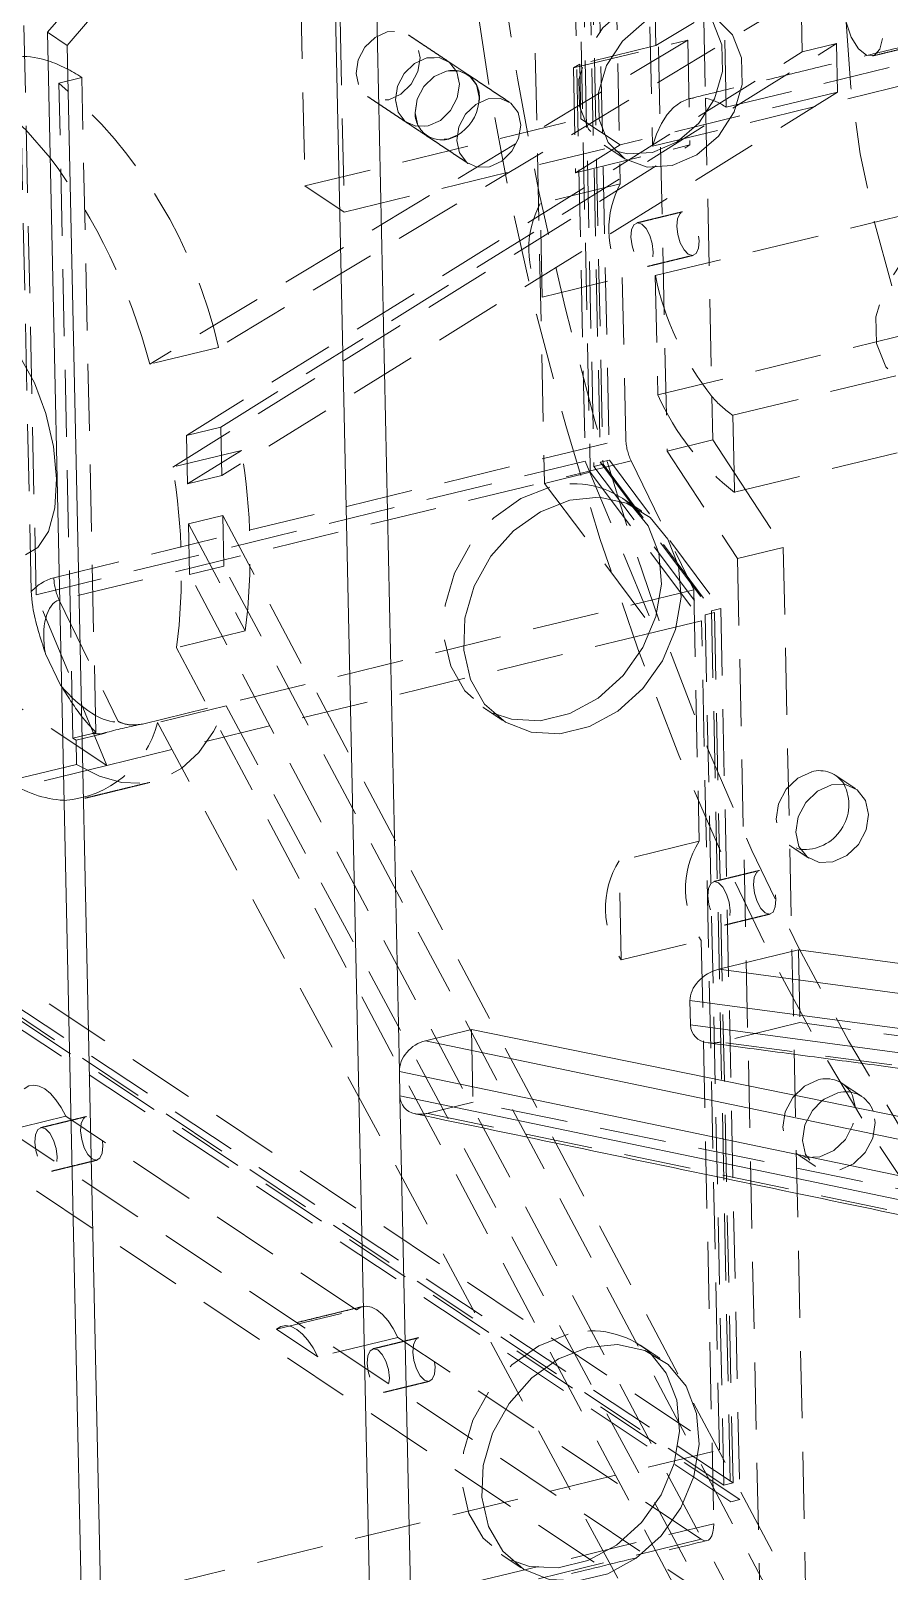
# Model space of a CAD drawing. Header units: millimetres. Extents: x 11 to 421, y 5 to 275.
# Drawn here: x 248.95 to 265.22, y 189.05 to 218.25 of the extents above; entities that cross this region are included whole.
import ezdxf

# ---------------------------------------------------------------- set-up
doc = ezdxf.new("R2010")
doc.units = ezdxf.units.MM
doc.linetypes.add('HIDDEN', pattern=[1.905, 1.27, -0.635])

msp = doc.modelspace()

# ---------------------------------------------------------------- linework, layer by layer
at = {"color": 7, "linetype": 'HIDDEN', "lineweight": 0}
for p, q in [((249.056, 207.563), (248.457, 235.445)), ((260.605, 229.377), (261.015, 210.286)), ((259.139, 225.14), (259.462, 210.096)), ((259.915, 225.252), (260.128, 215.349)), ((260.8, 217.973), (260.672, 223.966)), ((259.261, 223.754), (259.559, 209.885)), ((258.394, 223.543), (258.692, 209.674)), ((259.34, 223.403), (259.628, 209.996)), ((259.513, 223.445), (259.801, 210.038)), ((259.466, 223.249), (259.749, 210.073)), ((259.639, 223.291), (259.922, 210.115)), ((263.554, 218.904), (252.511, 212.251)), ((254.072, 218.99), (254.151, 215.312)), ((263.576, 217.852), (263.554, 218.904)), ((254.818, 218.493), (254.897, 214.815)), ((261.527, 218.411), (260.8, 217.973)), ((261.711, 218.465), (261.743, 216.974)), ((262.136, 216.803), (269.073, 218.492)), ((260.69, 218.325), (260.739, 216.065)), ((262.136, 216.803), (262.105, 218.263)), ((261.406, 218.077), (251.21, 211.934)), ((251.906, 210.583), (263.576, 217.852)), ((252.557, 210.742), (264.227, 218.01)), ((259.238, 217.549), (261.406, 218.077)), ((260.8, 217.973), (259.359, 217.622)), ((261.406, 218.077), (261.448, 216.088)), ((264.227, 218.01), (263.576, 217.852)), ((264.227, 218.01), (264.247, 217.09)), ((248.962, 207.622), (248.744, 217.771)), ((259.359, 217.622), (259.238, 217.549)), ((259.238, 217.549), (259.28, 215.56)), ((259.381, 216.585), (259.359, 217.622)), ((260.739, 216.065), (267.676, 217.753)), ((249.487, 217.26), (249.92, 217.366)), ((249.753, 204.845), (249.487, 217.26)), ((250.187, 204.954), (249.92, 217.366)), ((264.247, 217.09), (252.576, 209.822)), ((264.247, 217.09), (260.128, 216.088)), ((261.743, 216.974), (261.865, 211.319)), ((254.151, 215.312), (259.381, 216.585)), ((260.128, 216.088), (259.381, 216.585)), ((251.646, 209.983), (261.448, 216.088)), ((254.897, 214.815), (260.128, 216.088)), ((259.28, 215.56), (260.128, 216.088)), ((259.28, 215.56), (261.448, 216.088)), ((254.151, 215.312), (254.897, 214.815)), ((260.128, 215.349), (258.61, 214.98)), ((260.791, 213.611), (267.729, 215.3)), ((258.648, 213.204), (258.61, 214.98)), ((258.648, 213.204), (260.166, 213.573)), ((260.166, 213.573), (260.231, 210.523)), ((260.791, 213.611), (260.84, 211.351)), ((260.84, 211.351), (267.777, 213.039)), ((262.262, 210.964), (269.199, 212.652)), ((252.511, 212.251), (251.21, 211.934)), ((261.865, 211.319), (261.882, 210.497)), ((262.293, 209.504), (269.23, 211.192)), ((262.285, 209.882), (262.262, 210.964)), ((252.557, 210.742), (251.906, 210.583)), ((251.926, 209.664), (251.906, 210.583)), ((252.576, 209.822), (252.557, 210.742)), ((249.392, 207.884), (260.231, 210.523)), ((252.946, 210.299), (251.646, 209.983)), ((252.946, 210.299), (251.926, 209.664)), ((261.015, 210.286), (261.882, 210.497)), ((261.015, 210.286), (262.35, 208.248)), ((261.882, 210.497), (262.285, 209.882)), ((249.056, 207.563), (259.462, 210.096)), ((260.334, 210.099), (249.494, 207.461)), ((259.462, 210.096), (260.801, 206.859)), ((259.628, 209.996), (259.801, 210.038)), ((259.628, 209.996), (261.736, 207.182)), ((259.749, 210.073), (259.922, 210.115)), ((259.749, 210.073), (261.857, 207.259)), ((259.801, 210.038), (261.91, 207.224)), ((259.922, 210.115), (262.031, 207.301)), ((260.334, 210.099), (261.519, 207.656)), ((252.576, 209.822), (251.926, 209.664)), ((258.692, 209.674), (259.559, 209.885)), ((258.692, 209.674), (260.801, 206.859)), ((259.559, 209.885), (261.668, 207.07)), ((262.285, 209.882), (263.217, 208.459)), ((262.293, 209.504), (262.285, 209.882)), ((250.395, 204.326), (242.93, 209.296)), ((252.593, 209.066), (251.942, 208.908)), ((252.593, 209.066), (264.918, 185.823)), ((252.613, 208.104), (252.593, 209.066)), ((251.942, 208.908), (253.02, 206.876)), ((251.963, 207.946), (251.942, 208.908)), ((262.35, 208.248), (263.217, 208.459)), ((262.35, 208.248), (262.804, 187.113)), ((263.217, 208.459), (263.671, 187.324)), ((252.613, 208.104), (251.963, 207.946)), ((264.288, 184.745), (251.963, 207.946)), ((264.938, 184.904), (252.613, 208.104)), ((251.071, 205.112), (261.519, 207.656)), ((261.519, 207.656), (261.622, 202.891)), ((250.395, 204.326), (249.056, 207.563)), ((249.494, 207.461), (250.61, 205.161)), ((260.801, 206.859), (261.668, 207.07)), ((262.005, 191.351), (261.668, 207.07)), ((261.736, 207.182), (261.91, 207.224)), ((261.736, 207.182), (262.091, 190.683)), ((261.857, 207.259), (262.031, 207.301)), ((261.857, 207.259), (262.22, 190.37)), ((261.91, 207.224), (262.264, 190.725)), ((262.031, 207.301), (262.393, 190.412)), ((250.395, 204.326), (260.801, 206.859)), ((253.02, 206.876), (251.719, 206.559)), ((249.52, 205.848), (249.232, 206.441)), ((262.072, 187.035), (251.719, 206.559)), ((252.656, 205.455), (251.356, 205.138)), ((252.656, 205.455), (264.308, 183.792)), ((251.356, 205.138), (262.113, 185.138)), ((249.753, 204.845), (250.123, 204.935)), ((249.813, 204.806), (249.753, 204.845)), ((249.813, 204.806), (250.288, 204.922)), ((249.822, 204.347), (249.813, 204.806)), ((247.36, 203.588), (250.395, 204.326)), ((249.822, 204.347), (248.522, 204.031)), ((244.545, 202.975), (262.005, 191.351)), ((262.264, 190.725), (244.306, 202.68)), ((261.622, 202.891), (260.104, 202.521)), ((262.22, 190.37), (244.013, 202.491)), ((262.091, 190.683), (244.132, 202.638)), ((262.393, 190.412), (244.186, 202.533)), ((260.144, 200.641), (260.104, 202.521)), ((263.671, 187.324), (243.006, 201.081)), ((260.144, 200.641), (261.662, 201.01)), ((261.662, 201.01), (261.899, 189.953)), ((262.804, 187.113), (242.139, 200.87)), ((263.503, 200.83), (263.533, 199.451)), ((263.533, 199.451), (262.026, 199.084)), ((273.934, 198.063), (263.533, 199.451)), ((257.308, 199.322), (257.338, 197.943)), ((272.828, 197.643), (262.026, 199.084)), ((257.338, 197.943), (256.463, 197.73)), ((280.1, 192.801), (256.463, 197.73)), ((281.52, 193.013), (257.338, 197.943)), ((249.618, 197.676), (248.1, 197.307)), ((255.128, 194.008), (249.618, 197.676)), ((253.61, 193.638), (255.128, 194.008)), ((253.61, 193.638), (254.396, 193.115)), ((255.914, 193.484), (254.396, 193.115)), ((261.661, 189.659), (255.914, 193.484)), ((247.697, 187.868), (262.005, 191.351)), ((262.091, 190.683), (262.264, 190.725)), ((262.22, 190.37), (262.393, 190.412)), ((249.942, 187.043), (261.899, 189.953)), ((261.661, 189.659), (247.786, 186.282))]:
    msp.add_line(p, q, dxfattribs=at)
at = {"color": 7, "linetype": 'Continuous', "lineweight": 15}
for p, q in [((258.388, 228.837), (249.273, 218.224)), ((249.646, 217.976), (258.761, 228.589)), ((254.655, 222.182), (255.658, 175.465)), ((255.445, 221.656), (255.942, 198.527)), ((249.646, 217.976), (249.273, 218.224)), ((249.273, 218.224), (250.116, 178.956)), ((249.646, 217.976), (250.489, 178.707)), ((263.503, 200.83), (261.997, 200.463)), ((273.904, 199.442), (263.503, 200.83)), ((261.997, 200.463), (272.799, 199.022)), ((261.448, 199.868), (261.458, 199.408)), ((273.203, 198.299), (261.448, 199.868)), ((257.308, 199.322), (256.433, 199.109)), ((281.49, 194.392), (257.308, 199.322)), ((261.458, 199.408), (273.213, 197.84)), ((256.433, 199.109), (280.071, 194.181)), ((280.576, 193.391), (255.942, 198.527)), ((255.942, 198.527), (255.952, 198.067)), ((255.952, 198.067), (280.586, 192.931)), ((255.952, 198.067), (256.448, 174.939))]:
    msp.add_line(p, q, dxfattribs=at)
at = {"color": 7, "linetype": 'HIDDEN', "lineweight": 0, "flags": 128}
for points in [[(264.703, 243.31), (263.935, 243.065), (263.019, 242.605), (262.155, 241.978), (261.349, 241.187), (260.607, 240.238), (259.932, 239.136), (259.329, 237.888), (258.802, 236.503), (258.354, 234.989), (257.988, 233.355), (257.707, 231.612), (257.511, 229.771), (257.403, 227.844), (257.383, 225.843), (257.451, 223.78), (257.607, 221.668), (257.85, 219.522), (258.177, 217.353), (258.588, 215.177), (259.08, 213.007), (259.648, 210.856), (260.291, 208.739), (261.003, 206.668), (261.781, 204.656), (262.619, 202.717), (263.512, 200.863), (264.454, 199.105), (265.44, 197.455), (266.463, 195.922), (267.517, 194.517), (268.595, 193.249), (269.69, 192.125), (270.795, 191.153), (271.904, 190.338)], [(260.449, 240.628), (260.065, 240.106), (259.39, 239.004), (258.787, 237.756), (258.26, 236.371), (257.812, 234.857), (257.446, 233.223), (257.165, 231.48), (256.969, 229.639), (256.861, 227.712), (256.841, 225.711), (256.909, 223.648), (257.065, 221.536), (257.308, 219.39), (257.635, 217.221), (258.046, 215.045), (258.538, 212.875), (259.106, 210.724), (259.749, 208.607), (260.461, 206.536), (261.239, 204.524), (262.077, 202.586), (262.97, 200.731), (263.912, 198.973), (264.898, 197.323), (265.921, 195.79), (266.975, 194.385), (268.053, 193.117), (269.148, 191.993), (270.253, 191.021), (271.362, 190.206)], [(264.406, 218.414), (264.506, 218.13), (264.643, 217.909), (264.796, 217.788), (264.938, 217.785), (265.045, 217.902), (265.1, 218.12), (265.094, 218.401), (265.028, 218.7), (264.912, 218.966), (264.766, 219.155), (264.615, 219.235), (264.483, 219.194), (264.392, 219.037)], [(260.672, 218.865), (260.203, 218.662), (259.795, 218.308), (259.496, 217.845), (259.342, 217.328), (259.353, 216.821), (259.527, 216.385), (259.843, 216.071), (260.024, 215.98)], [(264.406, 218.414), (264.498, 217.182), (264.677, 215.921), (264.938, 214.654), (265.277, 213.403), (265.688, 212.193), (266.162, 211.045), (266.692, 209.981), (267.267, 209.021), (267.877, 208.183), (268.511, 207.482), (269.155, 206.931)], [(255.712, 218.234), (255.481, 218.128), (255.287, 217.941), (255.16, 217.7), (255.119, 217.442), (255.17, 217.207), (255.306, 217.03), (255.506, 216.939), (255.739, 216.946), (255.971, 217.052), (256.165, 217.239), (256.292, 217.48), (256.333, 217.738), (256.281, 217.973), (256.145, 218.15), (255.945, 218.241), (255.712, 218.234)], [(255.865, 216.945), (255.917, 216.71), (256.053, 216.533), (256.253, 216.442), (256.486, 216.449), (256.717, 216.555), (256.911, 216.742), (257.038, 216.983), (257.079, 217.241), (257.028, 217.476), (256.892, 217.653), (256.692, 217.744), (256.458, 217.737), (256.227, 217.631), (256.033, 217.444), (255.906, 217.203), (255.865, 216.945)], [(256.458, 217.737), (256.227, 217.631), (256.033, 217.444), (255.906, 217.203), (255.865, 216.945), (255.917, 216.71), (256.053, 216.533), (256.253, 216.442), (256.486, 216.449), (256.717, 216.555), (256.911, 216.742), (257.038, 216.983), (257.079, 217.241), (257.028, 217.476), (256.892, 217.653), (256.692, 217.744), (256.458, 217.737)], [(257.447, 216.893), (257.452, 216.992), (257.401, 217.227), (257.265, 217.404), (257.065, 217.496), (256.831, 217.488), (256.6, 217.383), (256.406, 217.195), (256.279, 216.954), (256.238, 216.697), (256.238, 216.697)], [(256.831, 217.488), (256.6, 217.383), (256.406, 217.195), (256.279, 216.954), (256.238, 216.697), (256.29, 216.462), (256.426, 216.285), (256.626, 216.193), (256.859, 216.201), (257.033, 216.271)], [(260.739, 216.065), (260.815, 216.295), (260.907, 216.496), (261.016, 216.665), (261.139, 216.8), (261.275, 216.899), (261.422, 216.962), (261.579, 216.986), (261.743, 216.974)], [(261.62, 214.269), (261.607, 214.13), (261.564, 214.033), (261.498, 213.994), (261.417, 214.019), (261.336, 214.102), (261.265, 214.233), (261.217, 214.39), (261.197, 214.55), (261.21, 214.689), (261.253, 214.785), (261.32, 214.824), (261.4, 214.8), (261.482, 214.717), (261.552, 214.586), (261.601, 214.429), (261.62, 214.269)], [(260.753, 214.058), (260.734, 214.218), (260.685, 214.375), (260.615, 214.506), (260.533, 214.589), (260.453, 214.613), (260.386, 214.574), (260.343, 214.478), (260.33, 214.339), (260.35, 214.179), (260.398, 214.022), (260.469, 213.891), (260.55, 213.807), (260.63, 213.783), (260.697, 213.822), (260.74, 213.919), (260.753, 214.058)], [(266.304, 214.365), (265.835, 214.163), (265.427, 213.808), (265.128, 213.345), (264.974, 212.829), (264.985, 212.322), (265.159, 211.885), (265.475, 211.572), (265.656, 211.481)], [(258.795, 209.603), (258.24, 209.386), (257.729, 209.023), (257.301, 208.54), (256.987, 207.974), (256.811, 207.366), (256.786, 206.762), (256.913, 206.206), (257.183, 205.739), (257.576, 205.397), (257.719, 205.32)], [(249.822, 204.347), (250.254, 204.123), (250.675, 204.002), (251.081, 203.988), (251.463, 204.079), (251.817, 204.276), (252.138, 204.574), (252.419, 204.969), (252.656, 205.455)], [(263.755, 204.206), (263.493, 204.086), (263.273, 203.874), (263.129, 203.601), (263.082, 203.308), (263.141, 203.042), (263.295, 202.841), (263.522, 202.738), (263.545, 202.733)], [(262.211, 201.571), (262.192, 201.732), (262.143, 201.889), (262.073, 202.019), (261.991, 202.103), (261.911, 202.127), (261.844, 202.088), (261.801, 201.992), (261.788, 201.853), (261.807, 201.693), (261.856, 201.535), (261.926, 201.405), (262.008, 201.321), (262.088, 201.297), (262.155, 201.336), (262.198, 201.433), (262.211, 201.571)], [(263.078, 201.783), (263.065, 201.644), (263.022, 201.547), (262.955, 201.508), (262.875, 201.532), (262.793, 201.616), (262.723, 201.747), (262.674, 201.904), (262.655, 202.064), (262.668, 202.203), (262.711, 202.299), (262.778, 202.338), (262.858, 202.314), (262.94, 202.231), (263.01, 202.1), (263.059, 201.943), (263.078, 201.783)], [(249.618, 197.676), (249.528, 197.845), (249.429, 197.991), (249.325, 198.109), (249.219, 198.196), (249.114, 198.25), (249.012, 198.269), (248.917, 198.252), (248.831, 198.199)], [(263.88, 198.366), (263.618, 198.247), (263.398, 198.034), (263.254, 197.761), (263.208, 197.469), (263.266, 197.202), (263.42, 197.002), (263.647, 196.898), (263.912, 196.906), (264.174, 197.026), (264.394, 197.239), (264.538, 197.512), (264.584, 197.804), (264.583, 197.839)], [(263.95, 197.968), (263.771, 197.786), (263.627, 197.513), (263.581, 197.22), (263.639, 196.954), (263.794, 196.753), (264.02, 196.649), (264.285, 196.658), (264.547, 196.778), (264.767, 196.99), (264.911, 197.263), (264.957, 197.556), (264.92, 197.77)], [(249.455, 196.906), (249.436, 197.066), (249.387, 197.224), (249.317, 197.354), (249.235, 197.438), (249.155, 197.462), (249.088, 197.423), (249.045, 197.326), (249.032, 197.188), (249.052, 197.027), (249.1, 196.87), (249.171, 196.74), (249.252, 196.656), (249.332, 196.632), (249.399, 196.671), (249.442, 196.767), (249.455, 196.906)], [(250.322, 197.117), (250.309, 196.978), (250.266, 196.882), (250.2, 196.843), (250.119, 196.867), (250.038, 196.951), (249.967, 197.081), (249.919, 197.238), (249.899, 197.399), (249.912, 197.537), (249.955, 197.634), (250.022, 197.673), (250.102, 197.649), (250.184, 197.565), (250.254, 197.435), (250.303, 197.277), (250.322, 197.117)], [(255.914, 193.484), (255.824, 193.653), (255.725, 193.799), (255.622, 193.917), (255.515, 194.005), (255.41, 194.058), (255.308, 194.077), (255.213, 194.06), (255.128, 194.008)], [(254.396, 193.115), (254.306, 193.284), (254.208, 193.43), (254.104, 193.548), (253.998, 193.635), (253.892, 193.689), (253.791, 193.708), (253.696, 193.691), (253.61, 193.638)], [(256.619, 192.925), (256.606, 192.787), (256.563, 192.69), (256.496, 192.651), (256.416, 192.675), (256.334, 192.759), (256.264, 192.889), (256.215, 193.047), (256.196, 193.207), (256.209, 193.346), (256.252, 193.442), (256.318, 193.481), (256.399, 193.457), (256.48, 193.373), (256.551, 193.243), (256.599, 193.086), (256.619, 192.925)], [(259.14, 193.544), (258.585, 193.327), (258.074, 192.964), (257.646, 192.481), (257.332, 191.915), (257.156, 191.308), (257.131, 190.703), (257.258, 190.147), (257.528, 189.681), (257.921, 189.338), (258.064, 189.261)], [(255.751, 192.714), (255.732, 192.875), (255.684, 193.032), (255.613, 193.162), (255.532, 193.246), (255.451, 193.27), (255.385, 193.231), (255.341, 193.135), (255.329, 192.996), (255.348, 192.836), (255.396, 192.678), (255.467, 192.548), (255.548, 192.464), (255.629, 192.44), (255.695, 192.479), (255.739, 192.576), (255.751, 192.714)], [(261.899, 189.953), (261.897, 189.866), (261.884, 189.79), (261.863, 189.725), (261.834, 189.676), (261.797, 189.644), (261.755, 189.63), (261.709, 189.635), (261.661, 189.659)]]:
    msp.add_lwpolyline(points, dxfattribs=at)
at = {"color": 7, "linetype": 'Continuous', "lineweight": 15, "flags": 128}
for points in [[(261.045, 218.616), (260.577, 218.414), (260.168, 218.059), (259.869, 217.596), (259.716, 217.08), (259.727, 216.573), (259.9, 216.136), (260.216, 215.823), (260.635, 215.67), (261.108, 215.696), (261.577, 215.899), (261.986, 216.253), (262.285, 216.717), (262.438, 217.233), (262.427, 217.74), (262.253, 218.177), (261.938, 218.49), (261.518, 218.643), (261.045, 218.616)], [(260.024, 215.98), (260.262, 215.918), (260.735, 215.945), (261.204, 216.148), (261.613, 216.502), (261.911, 216.965), (262.065, 217.481), (262.054, 217.988), (261.88, 218.425), (261.756, 218.581)], [(249.324, 215.843), (248.86, 216.376), (248.289, 216.872), (247.72, 217.197), (247.167, 217.341), (246.669, 217.308)], [(257.621, 216.962), (257.39, 216.857), (257.196, 216.669), (257.069, 216.429), (257.028, 216.171), (257.08, 215.936), (257.216, 215.759), (257.416, 215.667), (257.649, 215.675), (257.88, 215.781), (258.074, 215.968), (258.201, 216.209), (258.242, 216.466), (258.191, 216.702), (258.055, 216.878), (257.855, 216.97), (257.621, 216.962)], [(248.856, 208.32), (249.091, 208.455), (249.29, 208.761), (249.411, 209.208), (249.444, 209.761), (249.386, 210.374), (249.242, 210.998), (249.024, 211.582), (248.749, 212.079), (248.44, 212.448), (248.121, 212.661), (247.819, 212.698), (247.792, 212.693)], [(259.169, 209.354), (258.613, 209.137), (258.103, 208.774), (257.675, 208.292), (257.361, 207.726), (257.184, 207.118), (257.159, 206.514), (257.286, 205.958), (257.556, 205.491), (257.949, 205.149), (258.436, 204.956), (258.981, 204.927), (259.544, 205.063), (260.082, 205.356), (260.555, 205.783), (260.93, 206.312), (261.177, 206.905), (261.279, 207.516), (261.228, 208.102), (261.028, 208.618), (260.693, 209.026), (260.248, 209.297), (259.728, 209.409), (259.169, 209.354)], [(257.719, 205.32), (258.063, 205.204), (258.608, 205.175), (259.17, 205.312), (259.708, 205.605), (260.182, 206.031), (260.557, 206.561), (260.804, 207.153), (260.906, 207.765), (260.855, 208.351), (260.654, 208.867), (260.34, 209.257)], [(264.128, 203.958), (263.866, 203.838), (263.646, 203.625), (263.502, 203.352), (263.455, 203.06), (263.514, 202.793), (263.668, 202.593), (263.895, 202.489), (264.159, 202.498), (264.422, 202.617), (264.641, 202.83), (264.786, 203.103), (264.832, 203.395), (264.774, 203.662), (264.619, 203.862), (264.393, 203.966), (264.128, 203.958)], [(264.253, 198.118), (263.991, 197.998), (263.95, 197.968)], [(264.583, 197.839), (264.526, 198.071), (264.494, 198.131)], [(259.514, 193.295), (258.958, 193.079), (258.448, 192.716), (258.019, 192.233), (257.706, 191.667), (257.529, 191.059), (257.504, 190.455), (257.631, 189.899), (257.901, 189.432), (258.294, 189.09), (258.781, 188.897), (259.326, 188.868), (259.889, 189.005), (260.427, 189.297), (260.9, 189.724), (261.275, 190.253), (261.522, 190.846), (261.624, 191.458), (261.573, 192.043), (261.373, 192.559), (261.038, 192.968), (260.593, 193.238), (260.073, 193.35), (259.514, 193.295)], [(258.064, 189.261), (258.408, 189.145), (258.953, 189.116), (259.515, 189.253), (260.053, 189.546), (260.527, 189.973), (260.902, 190.502), (261.149, 191.094), (261.251, 191.706), (261.2, 192.292), (260.999, 192.808), (260.685, 193.198)]]:
    msp.add_lwpolyline(points, dxfattribs=at)
at = {"color": 7, "linetype": 'Continuous', "lineweight": 15}
for centre, radius, start, end in [((248.734, 216.025), 1.745, 71.6217, 89.6844), ((256.612, 217), 0.842, 299.9963, 352.6985), ((256.612, 217), 0.842, 299.9963, 352.6985), ((249.708, 205.751), 2.089, 235.4079, 266.6427), ((263.606, 203.585), 0.854, 265.9206, 26.7741), ((264.405, 197.596), 0.544, 18.7314, 106.1821)]:
    msp.add_arc(centre, radius, start, end, dxfattribs=at)
at = {"color": 7, "linetype": 'HIDDEN', "lineweight": 0}
for centre, radius, start, end in [((248.477, 215.259), 2.554, 55.5911, 71.5751), ((243.444, 210.195), 9.297, 12.7767, 49.4602), ((256.951, 216.995), 0.507, 348.331, 103.579), ((261.517, 215.913), 1.084, 55.1881, 77.9682), ((256.748, 216.693), 0.51, 179.5364, 304.0666), ((240.152, 209.008), 11.438, 14.826, 36.6969), ((261.703, 214.495), 1.793, 151.5267, 210.9346), ((260.186, 214.125), 1.793, 151.5267, 210.9346), ((266.106, 214.703), 5.425, 191.6023, 218.578), ((265.197, 213.283), 4.766, 203.9195, 232.4644), ((263.437, 212.675), 2.077, 220.7679, 235.5158), ((241.239, 208.335), 11.871, 352.938, 9.5233), ((261.288, 210.554), 1.057, 181.6741, 205.4765), ((239.938, 208.019), 11.871, 352.938, 9.5233), ((259.25, 208.013), 1.653, 48.7959, 105.9717), ((250.448, 207.915), 1.057, 181.6741, 205.4765), ((249.458, 205.618), 1.958, 273.7395, 345.794), ((263.907, 203.686), 0.542, 31.6349, 106.3413), ((263.099, 201.982), 1.735, 148.4005, 214.0608), ((261.582, 201.612), 1.735, 148.4005, 214.0608), ((264.033, 197.846), 0.542, 31.635, 106.3411), ((259.595, 191.954), 1.654, 48.7979, 105.9694)]:
    msp.add_arc(centre, radius, start, end, dxfattribs=at)
for centre, major_axis, ratio, start_param, end_param in [((249.417, 206.712), (0.258, 1.177), 0.703695, 0.331492, 0.85509), ((249.666, 206.547), (-0.157, 0.917), 0.478838, 0.033026, 1.603822), ((249.953, 205.954), (-0.735, 0.751), 0.374178, 1.352183, 2.922979), ((249.963, 205.494), (1.176, -0.258), 0.436334, 4.943161, 5.086474), ((262.016, 199.544), (0.514, 0.298), 0.730968, 3.899457, 4.329539), ((256.453, 198.189), (0.425, 0.341), 0.780494, 3.713023, 4.172627)]:
    msp.add_ellipse(centre, major_axis=major_axis, ratio=ratio, start_param=start_param, end_param=end_param, dxfattribs=at)
at = {"color": 7, "linetype": 'Continuous', "lineweight": 15}
for centre, major_axis, ratio, start_param, end_param in [((262.006, 200.003), (0.514, 0.298), 0.730968, 1.187946, 2.758742), ((262.016, 199.544), (0.514, 0.298), 0.730968, 2.758742, 3.899457), ((256.443, 198.649), (0.425, 0.341), 0.780494, 1.031034, 2.601831), ((256.453, 198.189), (0.425, 0.341), 0.780494, 2.601831, 3.713023)]:
    msp.add_ellipse(centre, major_axis=major_axis, ratio=ratio, start_param=start_param, end_param=end_param, dxfattribs=at)
at = {"color": 7, "linetype": 'HIDDEN', "lineweight": 0}
for points in [[(269.686, 218.974), (261.448, 216.968)], [(256.86, 217.676), (256.114, 218.173)], [(264.909, 217.775), (266.21, 218.092)], [(257.233, 217.427), (256.86, 217.676)], [(258.023, 216.901), (257.233, 217.427)], [(255.338, 217.007), (256.084, 216.51)], [(256.084, 216.51), (256.457, 216.262)], [(256.457, 216.262), (257.247, 215.736)], [(259.824, 216.083), (260.197, 215.835)], [(261.308, 214.822), (260.441, 214.611)], [(260.642, 213.785), (261.509, 213.996)], [(260.535, 209.147), (260.162, 209.395)], [(257.523, 205.431), (257.896, 205.182)], [(250.123, 204.935), (250.187, 204.954)], [(264.584, 203.888), (264.21, 204.137)], [(249.98, 203.705), (251.28, 204.022)], [(263.331, 202.815), (263.704, 202.567)], [(262.766, 202.336), (261.899, 202.125)], [(262.1, 201.299), (262.967, 201.51)], [(264.709, 198.049), (264.336, 198.297)], [(250.01, 197.671), (249.143, 197.46)], [(249.344, 196.634), (250.211, 196.845)], [(263.456, 196.976), (263.829, 196.727)], [(255.244, 194.07), (253.727, 193.7)], [(256.307, 193.479), (255.439, 193.268)], [(260.88, 193.088), (260.507, 193.336)], [(255.641, 192.442), (256.508, 192.653)], [(249.949, 186.756), (261.769, 189.633)], [(257.868, 189.372), (258.241, 189.123)]]:
    msp.add_open_spline(points, degree=1, dxfattribs=at)
for points, knots in [([(249.232, 206.441), (249.232, 206.443), (249.142, 206.734), (249.004, 207.134), (248.97, 207.525), (248.962, 207.622)], [0, 0, 0, 0, 0.003871, 0.751914, 1, 1, 1, 1]), ([(250.187, 204.954), (250.09, 205.057), (249.859, 205.305), (249.647, 205.654), (249.521, 205.847), (249.52, 205.848)], [0, 0, 0, 0, 0.415629, 0.995421, 1, 1, 1, 1]), ([(251.071, 205.112), (250.847, 205.065), (250.586, 205.01), (250.325, 204.933), (250.288, 204.922)], [0, 0, 0, 0, 0.857658, 1, 1, 1, 1]), ([(250.61, 205.161), (250.611, 205.161), (250.629, 205.152), (250.706, 205.119), (250.866, 205.081), (250.998, 205.101), (251.071, 205.112)], [0, 0, 0, 0, 0.006399, 0.12061, 0.512191, 1, 1, 1, 1])]:
    msp.add_open_spline(points, degree=3, knots=knots, dxfattribs=at)
at = {"color": 7, "linetype": 'Continuous', "lineweight": 15}
for points in [[(261.793, 199.069), (272.992, 197.575)], [(256.239, 197.723), (280.319, 192.703)]]:
    msp.add_open_spline(points, degree=1, dxfattribs=at)

doc.saveas('drawing.dxf')
